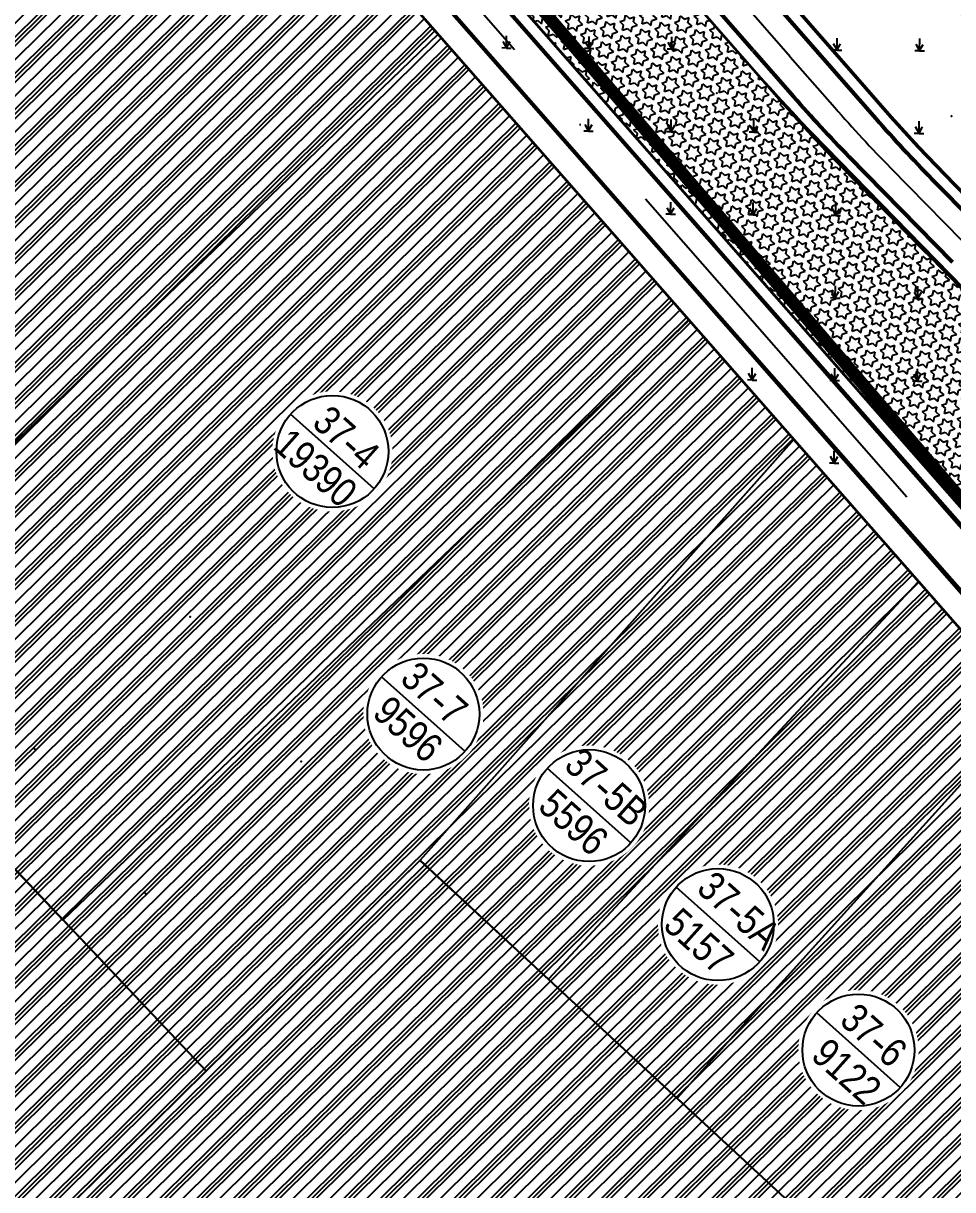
# Model space of a CAD drawing. Extents: x 577299 to 581055, y 2342699 to 2346415.
# Drawn here: x 579343.7 to 579568.7, y 2344541 to 2344823.5 of the extents above; entities that cross this region are included whole.
import ezdxf

# ---------------------------------------------------------------- set-up
doc = ezdxf.new("R2010")
doc.units = 0
doc.header["$LTSCALE"] = 10
doc.header["$MEASUREMENT"] = 0
doc.set_wipeout_variables(frame=1)
for name, pattern in [('ACAD_ISO10W100', [18, 12, -3, 0, -3]), ('CENTER', [2, 1.25, -0.25, 0.25, -0.25]), ('DASHDOT', [1, 0.5, -0.25, 0, -0.25]), ('DUONGDUT', [0.1875, 0.125, -0.0625])]:
    doc.linetypes.add(name, pattern=pattern)
for name, color, linetype, lineweight in [('bo-tdc', 32, 'Continuous', 50), ('dqh', 7, 'Continuous', 60), ('HTTim-duong', 190, 'DASHDOT', 9), ('r-g-t-ke', 7, 'Continuous', 20), ('whe', 142, 'Continuous', 35), ('wlong-duong', 40, 'Continuous', 53)]:
    doc.layers.add(name, color=color, linetype=linetype, lineweight=lineweight)
for name, color, linetype in [('BoCo', 103, 'Continuous'), ('CAY', 8, 'Continuous'), ('CAY-NN', 3, 'Continuous'), ('cayxanh', 74, 'Continuous'), ('dientich', 11, 'Continuous'), ('HTCN', 192, 'Continuous'), ('KYHIEU', 2, 'Continuous'), ('Lopduong', 7, 'Continuous'), ('POINT', 8, 'Continuous'), ('Tim dg', 6, 'CENTER')]:
    doc.layers.add(name, color=color, linetype=linetype)
doc.styles.add('CHUHOA', font='VHARIALN.TTF')
pattern_1 = [(44.58224145, (-17089.494, 4285.579), (-4.387077064, 4.451522755), []), (44.58224145, (-17090.042, 4286.1354), (-4.387077064, 4.451522755), []), (44.58224145, (-17090.5906, 4286.692), (-4.387077064, 4.451522755), []), (44.58224145, (-17092.236, 4288.361), (-4.387077064, 4.451522755), [])]
pattern_2 = [(318.21467, (579255.8356, 2345385.644), (1.442672, 1.6143723), [1.25, -1.25]), (18.21467, (579255.8356, 2345385.644), (-0.6767515, 2.0565766), [1.25, -1.25]), (78.21467, (579257.023, 2345386.0348), (-2.1194234, 0.442204), [1.25, -1.25])]

# ---------------------------------------------------------------- blocks, each defined once
blk = doc.blocks.new('KH1')
blk.add_wipeout([(-9.82, 12.4), (-7.93, 13.63), (-6.29, 14.44), (-4.99, 14.94), (-3.04, 15.48), (-1.68, 15.72), (0.63, 15.87), (0.63, 15.87), (2.71, 15.75), (4.26, 15.49), (5.93, 15.05), (8.15, 14.17), (9.75, 13.31), (11.43, 12.14), (13.03, 10.71), (14.25, 9.35), (15.37, 7.79), (16.16, 6.43), (17.22, 3.92), (17.76, 1.91), (18.06, -0.17), (18.11, -1.61), (17.9, -4.33), (17.43, -6.45), (16.65, -8.61), (15.72, -10.44), (13.85, -13.06), (12.15, -14.77), (10.19, -16.25), (7.41, -17.72), (5.48, -18.4), (3.56, -18.84), (0.63, -19.09), (-2.13, -18.87), (-3.95, -18.48), (-5.71, -17.9), (-7.11, -17.28), (-8.47, -16.54), (-10.17, -15.36), (-10.17, -15.36), (-12.95, -12.62), (-14.19, -10.88), (-15.36, -8.66), (-16.14, -6.54), (-16.76, -3.35), (-16.76, -1.61), (-16.64, 1.08), (-16.23, 3), (-15.03, 6.15), (-13.34, 8.89), (-12.06, 10.41)])
blk.add_line((16.91, -1.61), (-15.64, -1.61))
blk.add_circle((0.63, -1.61), 16.27)

msp = doc.modelspace()

# ---------------------------------------------------------------- hatches: boundary and pattern name
at = {"layer": 'cayxanh'}
h = msp.add_hatch(dxfattribs=at)
h.set_pattern_fill('STARS', color=256, scale=10, angle=-0.4178, style=0)
h.set_pattern_definition(pattern_2)
h.paths.add_polyline_path([(579536.14, 2344795.23, -0.004849), (579517.67, 2344815.49), (579494.34, 2344842.14), (579456.82, 2344835.92), (579488.56, 2344799.73), (579532.65, 2344749.47)])
h = msp.add_hatch(dxfattribs=at)
h.set_pattern_fill('STARS', color=256, scale=10, angle=-0.4178, style=0)
h.set_pattern_definition(pattern_2)
h.paths.add_polyline_path([(579578.92, 2344750.89), (579562.43, 2344767.7, -0.006733), (579536.14, 2344795.23), (579532.65, 2344749.47), (579570.28, 2344706.57)])
at = {"layer": 'HTCN'}
h = msp.add_hatch(dxfattribs=at)
h.set_pattern_fill('PLASTI', color=256, scale=25, angle=44.5822, style=0)
h.set_pattern_definition(pattern_1)
h.paths.add_polyline_path([(579444.14, 2344820.81), (579290.49, 2344672.71), (579163.43, 2344808.09), (579313.51, 2344951.55), (579330.1, 2344950.82)])
h = msp.add_hatch(dxfattribs=at)
h.set_pattern_fill('PLASTI', color=256, scale=25, angle=44.5822, style=0)
h.set_pattern_definition(pattern_1)
h.paths.add_polyline_path([(579290.49, 2344672.71), (579387.99, 2344569.72), (579439.76, 2344620.74), (579530.32, 2344722.82), (579443.9, 2344820.6)])
h = msp.add_hatch(dxfattribs=at)
h.set_pattern_fill('PLASTI', color=256, scale=25, angle=44.5822, style=0)
h.set_pattern_definition(pattern_1)
h.paths.add_polyline_path([(579163.43, 2344808.1), (579290.49, 2344672.71), (579388, 2344569.72), (579260.87, 2344444.17), (579022.6, 2344656.94), (579022.32, 2344673.22)])
h = msp.add_hatch(dxfattribs=at)
h.set_pattern_fill('PLASTI', color=256, scale=25, angle=44.5822, style=0)
h.set_pattern_definition(pattern_1)
h.paths.add_polyline_path([(579629.1, 2344609.94), (579587.33, 2344657.56), (579502, 2344563.1), (579557.34, 2344511.85), (579629.01, 2344591.97)])
h.paths.add_polyline_path([(579470.86, 2344591.94), (579502, 2344563.1), (579587.33, 2344657.56), (579560.37, 2344688.3)])
h.paths.add_polyline_path([(579439.76, 2344620.74), (579470.86, 2344591.94), (579560.37, 2344688.3), (579530.2, 2344722.69)])
h = msp.add_hatch(dxfattribs=at)
h.set_pattern_fill('PLASTI', color=256, scale=25, angle=44.5822, style=0)
h.set_pattern_definition(pattern_1)
edge = h.paths.add_edge_path()
edge.add_line((579260.87, 2344444.17), (579380.75, 2344337.1))
edge.add_ellipse((579391.08, 2344348.66), major_axis=(13.92, 6.84), ratio=1, start_angle=202.0699, end_angle=279.3729)
edge.add_line((579400.09, 2344336.04), (579557.63, 2344511.59))
edge.add_line((579557.63, 2344511.59), (579439.76, 2344620.74))
edge.add_line((579439.76, 2344620.74), (579387.99, 2344569.72))
edge.add_line((579387.99, 2344569.72), (579260.87, 2344444.17))

# ---------------------------------------------------------------- linework, layer by layer
at = {"layer": 'bo-tdc', "extrusion": (-8.80861e-05, -0.0001149, 1), "elevation": 1.01}
msp.add_lwpolyline([(579416.83, 2345056.75), (579423.88, 2345056.28), (579598.69, 2344856.45), (579631.04, 2344823.46), (579631, 2344819.22), (579613.87, 2344802.41), (579609.62, 2344802.46), (579583.02, 2344829.59), (579558.67, 2344857.26), (579401.61, 2345036.8), (579402.09, 2345043.86)], close=True, dxfattribs=at)
msp.add_lwpolyline([(579392.97, 2345029.24), (579385.92, 2345029.71), (579371.32, 2345016.94), (579370.84, 2345009.88), (579544.36, 2344811.53), (579553.71, 2344800.84), (579560.45, 2344793.45), (579569.09, 2344784.52), (579579.99, 2344773.4), (579584.23, 2344773.36), (579601.34, 2344790.2), (579601.37, 2344794.44), (579592.31, 2344803.68), (579581.81, 2344814.39), (579573.33, 2344823.07), (579500.38, 2344906.46), (579392.97, 2345029.24)], dxfattribs=at)
at = {"layer": 'CAY', "extrusion": (0.002986, 0.010064, 0.999945)}
for p, q in [((579540.68, 2344817.01), (579540.7, 2344819.89)), ((579560.68, 2344816.87), (579560.7, 2344819.75)), ((579540.68, 2344816.93), (579539.53, 2344816.93)), ((579540.68, 2344817.01), (579539.82, 2344818.52)), ((579540.68, 2344817.01), (579541.55, 2344818.5)), ((579540.68, 2344816.93), (579541.83, 2344816.92)), ((579560.68, 2344816.79), (579559.52, 2344816.79)), ((579560.68, 2344816.87), (579559.82, 2344818.38)), ((579560.68, 2344816.87), (579561.55, 2344818.36)), ((579560.68, 2344816.79), (579561.83, 2344816.78)), ((579560.54, 2344796.88), (579560.56, 2344799.76)), ((579560.54, 2344796.79), (579559.39, 2344796.8)), ((579560.54, 2344796.88), (579559.69, 2344798.38)), ((579560.54, 2344796.88), (579561.41, 2344798.37)), ((579560.54, 2344796.79), (579561.69, 2344796.78))]:
    msp.add_line(p, q, dxfattribs=at)
at = {"layer": 'CAY-NN', "ltscale": 0.5, "extrusion": (0.002986, 0.010064, 0.999945)}
for p, q in [((579460.68, 2344817.57), (579459.83, 2344819.07)), ((579460.68, 2344817.57), (579460.7, 2344820.45)), ((579460.68, 2344817.57), (579461.55, 2344819.06)), ((579480.68, 2344817.43), (579479.83, 2344818.93)), ((579480.68, 2344817.43), (579480.7, 2344820.31)), ((579480.68, 2344817.43), (579481.55, 2344818.92)), ((579500.68, 2344817.29), (579499.83, 2344818.79)), ((579500.68, 2344817.29), (579500.7, 2344820.17)), ((579500.68, 2344817.29), (579501.55, 2344818.78)), ((579460.68, 2344817.48), (579459.53, 2344817.49)), ((579460.68, 2344817.48), (579461.83, 2344817.47)), ((579480.68, 2344817.34), (579479.53, 2344817.35)), ((579480.68, 2344817.34), (579481.83, 2344817.33)), ((579500.68, 2344817.2), (579499.53, 2344817.21)), ((579500.68, 2344817.2), (579501.83, 2344817.2)), ((579480.54, 2344797.43), (579480.56, 2344800.31)), ((579500.54, 2344797.29), (579500.56, 2344800.17)), ((579520.54, 2344797.15), (579520.56, 2344800.03)), ((579480.54, 2344797.34), (579479.39, 2344797.35)), ((579480.54, 2344797.43), (579479.69, 2344798.93)), ((579480.54, 2344797.43), (579481.42, 2344798.92)), ((579480.54, 2344797.34), (579481.69, 2344797.34)), ((579500.54, 2344797.2), (579499.39, 2344797.21)), ((579500.54, 2344797.29), (579499.69, 2344798.79)), ((579500.54, 2344797.29), (579501.42, 2344798.78)), ((579500.54, 2344797.2), (579501.69, 2344797.2)), ((579520.54, 2344797.07), (579519.39, 2344797.07)), ((579520.54, 2344797.15), (579519.69, 2344798.66)), ((579520.54, 2344797.15), (579521.41, 2344798.64)), ((579520.54, 2344797.07), (579521.69, 2344797.06)), ((579500.4, 2344777.29), (579500.42, 2344780.17)), ((579520.4, 2344777.16), (579520.42, 2344780.03)), ((579540.4, 2344777.02), (579540.42, 2344779.9)), ((579500.4, 2344777.21), (579499.25, 2344777.21)), ((579500.4, 2344777.29), (579499.55, 2344778.8)), ((579500.4, 2344777.29), (579501.28, 2344778.78)), ((579500.4, 2344777.21), (579501.55, 2344777.2)), ((579520.4, 2344777.07), (579519.25, 2344777.08)), ((579520.4, 2344777.16), (579519.55, 2344778.66)), ((579520.4, 2344777.16), (579521.28, 2344778.65)), ((579520.4, 2344777.07), (579521.55, 2344777.06)), ((579540.4, 2344776.93), (579539.25, 2344776.94)), ((579540.4, 2344777.02), (579539.55, 2344778.52)), ((579540.4, 2344777.02), (579541.28, 2344778.51)), ((579540.4, 2344776.93), (579541.55, 2344776.92)), ((579540.26, 2344757.02), (579540.28, 2344759.9)), ((579560.26, 2344756.88), (579560.28, 2344759.76)), ((579540.26, 2344756.93), (579539.11, 2344756.94)), ((579540.26, 2344757.02), (579539.41, 2344758.52)), ((579540.26, 2344757.02), (579541.14, 2344758.51)), ((579540.26, 2344756.93), (579541.41, 2344756.92)), ((579560.26, 2344756.79), (579559.11, 2344756.8)), ((579560.26, 2344756.88), (579559.41, 2344758.38)), ((579560.26, 2344756.88), (579561.14, 2344758.37)), ((579560.26, 2344756.79), (579561.41, 2344756.78)), ((579520.13, 2344737.16), (579520.15, 2344740.04)), ((579520.13, 2344737.16), (579520.15, 2344740.04)), ((579540.13, 2344737.02), (579540.15, 2344739.9)), ((579540.13, 2344737.02), (579540.15, 2344739.9)), ((579560.12, 2344736.88), (579560.14, 2344739.76)), ((579560.13, 2344736.88), (579560.15, 2344739.76)), ((579520.13, 2344737.07), (579518.97, 2344737.08)), ((579520.13, 2344737.07), (579518.98, 2344737.08)), ((579520.13, 2344737.16), (579519.27, 2344738.66)), ((579520.13, 2344737.16), (579519.27, 2344738.66)), ((579520.13, 2344737.16), (579521, 2344738.65)), ((579520.13, 2344737.16), (579521, 2344738.65)), ((579520.13, 2344737.07), (579521.28, 2344737.06)), ((579520.13, 2344737.07), (579521.28, 2344737.06)), ((579540.12, 2344736.93), (579538.97, 2344736.94)), ((579540.13, 2344736.93), (579538.98, 2344736.94)), ((579540.13, 2344737.02), (579539.27, 2344738.52)), ((579540.13, 2344737.02), (579539.27, 2344738.52)), ((579540.12, 2344736.93), (579541.28, 2344736.92)), ((579540.13, 2344737.02), (579541, 2344738.51)), ((579540.13, 2344737.02), (579541, 2344738.51)), ((579540.13, 2344736.93), (579541.28, 2344736.92)), ((579560.13, 2344736.88), (579559.27, 2344738.38)), ((579560.12, 2344736.88), (579559.27, 2344738.38)), ((579560.12, 2344736.88), (579561, 2344738.37)), ((579560.13, 2344736.88), (579561, 2344738.37)), ((579560.13, 2344736.79), (579558.97, 2344736.8)), ((579560.12, 2344736.79), (579558.97, 2344736.8)), ((579560.12, 2344736.79), (579561.28, 2344736.78)), ((579560.13, 2344736.79), (579561.28, 2344736.78)), ((579539.99, 2344717.02), (579539.13, 2344718.52)), ((579539.99, 2344717.02), (579539.14, 2344718.52)), ((579539.99, 2344717.02), (579540.01, 2344719.9)), ((579539.99, 2344717.02), (579540.01, 2344719.9)), ((579539.99, 2344717.02), (579540.86, 2344718.51)), ((579539.99, 2344717.02), (579540.86, 2344718.51)), ((579539.99, 2344716.93), (579538.83, 2344716.94)), ((579539.99, 2344716.93), (579538.84, 2344716.94)), ((579539.99, 2344716.93), (579541.14, 2344716.92)), ((579539.99, 2344716.93), (579541.14, 2344716.92))]:
    msp.add_line(p, q, dxfattribs=at)
at = {"layer": 'dientich', "elevation": -57.57}
for points in [[(579162.21, 2344806.94), (579290.49, 2344672.71), (579388, 2344569.72), (579260.87, 2344444.17), (579022.6, 2344656.94), (579022.32, 2344673.22)], [(579269.97, 2344694.18), (579387.95, 2344569.7), (579260.88, 2344444.19), (579141.74, 2344550.56)]]:
    msp.add_lwpolyline(points, close=True, dxfattribs=at)
at = {"layer": 'HTTim-duong', "ltscale": 25, "extrusion": (-8.80861e-05, -0.0001149, 1), "elevation": 1.01}
msp.add_lwpolyline([(579529.36, 2344815.4), (579540.15, 2344803.06, 0.014221), (579553.68, 2344788.45), (579581.85, 2344759.72)], format="xyb", dxfattribs=at)
at = {"layer": 'Lopduong'}
for points in [[(579752.89, 2344016.08), (580002.03, 2344296.03), (579979.88, 2344315.94), (579655.68, 2344605.88), (579511.27, 2344769.74), (579330.48, 2344974.91), (579334.37, 2344982.35)], [(579307.08, 2344955.84), (579310.87, 2344959.18), (579316.99, 2344962.43), (579323.79, 2344962.74), (579327.55, 2344961.21), (579331.29, 2344958), (579503.27, 2344762.96), (579640.82, 2344606.75), (579642.22, 2344603.41), (579642.55, 2344600.31), (579641.68, 2344596.56), (579400.56, 2344324.81), (579398.1, 2344323.01), (579395.58, 2344322.04), (579392.28, 2344321.69), (579389.78, 2344322.15), (579387.79, 2344322.95), (579010.64, 2344659.83)]]:
    msp.add_lwpolyline(points, dxfattribs=at)
at = {"layer": 'POINT', "extrusion": (0.002986, 0.010064, 0.999945)}
for p in [(579511.57, 2344806.53, 5.82), (579568.38, 2344800.98, 5.7), (579538.46, 2344771.52, 6.09), (579566.57, 2344714.21, 6.58), (579384.08, 2344679.72, 7.47), (579346.39, 2344647.73, 7.91), (579410.97, 2344644.7, 7.75), (579373.28, 2344612.71, 8.18)]:
    msp.add_point(p, dxfattribs=at)
at = {"layer": 'Tim dg', "linetype": 'ACAD_ISO10W100', "ltscale": 0.8, "extrusion": (-8.80861e-05, -0.0001149, 1)}
msp.add_line((579529.33, 2344815.38), (578908.9, 2345524.61), dxfattribs=at)
at = {"layer": 'Tim dg', "linetype": 'ACAD_ISO10W100', "ltscale": 0.8, "extrusion": (-8.80861e-05, -0.0001149, 1), "elevation": 1.01}
msp.add_lwpolyline([(579529.36, 2344815.4), (579540.15, 2344803.06, 0.014221), (579553.68, 2344788.45), (579581.85, 2344759.72)], format="xyb", dxfattribs=at)
at = {"layer": 'whe', "extrusion": (-0.00335, 0.003246, 0.999989)}
msp.add_line((579562.46, 2344767.73), (579674.8, 2344653.17), dxfattribs=at)
at = {"layer": 'whe', "extrusion": (-8.80861e-05, -0.0001149, 1), "elevation": 1.01}
for points in [[(579517.67, 2344815.47), (579160.52, 2345223.73)], [(579573.33, 2344823.07), (579392.97, 2345029.24), (579385.92, 2345029.71), (579371.32, 2345016.94), (579370.84, 2345009.88), (579535.31, 2344821.88)], [(579573.33, 2344823.07), (579392.97, 2345029.24), (579385.92, 2345029.71), (579371.32, 2345016.94), (579370.84, 2345009.88), (579535.31, 2344821.88)]]:
    msp.add_lwpolyline(points, dxfattribs=at)
for points in [[(579535.31, 2344821.88), (579552.36, 2344802.39, 0.014221), (579565.89, 2344787.78), (579575.89, 2344777.58)], [(579535.31, 2344821.88), (579552.36, 2344802.39, 0.014221), (579565.89, 2344787.78), (579575.89, 2344777.58)], [(579562.46, 2344767.71), (579541.46, 2344789.12, -0.014221), (579527.94, 2344803.73), (579517.67, 2344815.47)], [(579562.46, 2344767.71), (579541.46, 2344789.12, -0.014221), (579527.94, 2344803.73), (579517.67, 2344815.47)]]:
    msp.add_lwpolyline(points, format="xyb", dxfattribs=at)
at = {"layer": 'wlong-duong', "extrusion": (-8.80861e-05, -0.0001149, 1), "elevation": 1.01}
msp.add_lwpolyline([(579520.39, 2344816.91), (579135.62, 2345256.76)], dxfattribs=at)
for points in [[(579575.59, 2344825.04), (579393.91, 2345032.72, 0.414214), (579385.44, 2345033.28), (579367.84, 2345017.88, 0.414214), (579367.27, 2345009.41), (579533.51, 2344819.39)], [(579575.59, 2344825.04), (579393.91, 2345032.72, 0.414214), (579385.44, 2345033.28), (579367.84, 2345017.88, 0.414214), (579367.27, 2345009.41), (579533.51, 2344819.39)], [(579573.71, 2344775.52), (579563.69, 2344785.74, -0.014221), (579550.16, 2344800.35), (579533.51, 2344819.39)], [(579573.71, 2344775.52), (579563.69, 2344785.74, -0.014221), (579550.16, 2344800.35), (579533.51, 2344819.39)], [(579520.39, 2344816.91), (579530.14, 2344805.77, 0.014221), (579543.67, 2344791.16), (579568.69, 2344765.64)], [(579520.39, 2344816.91), (579530.14, 2344805.77, 0.014221), (579543.67, 2344791.16), (579568.69, 2344765.64)]]:
    msp.add_lwpolyline(points, format="xyb", dxfattribs=at)

# ---------------------------------------------------------------- next in the draw order: block references
at = {"layer": 'KYHIEU', "xscale": 0.833333333333181, "yscale": 0.833333333333181, "zscale": 0.833333333333181, "rotation": 318.2146987994943}
for p in [(579419.03, 2344721.11), (579481.16, 2344635.33)]:
    msp.add_blockref('KH1', p, dxfattribs=at)

# ---------------------------------------------------------------- next in the draw order: block references
msp.add_blockref('KH1', (579512.35, 2344606.52), dxfattribs=at)

# ---------------------------------------------------------------- next in the draw order: texts
at = {"layer": 'dientich', "extrusion": (-1.38117e-05, 2.8119e-05, 1), "style": 'CHUHOA'}
for s, p in [('19390', (579403.87, 2344720.64, 63.92)), ('5596', (579467.98, 2344633.32, 69.91))]:
    msp.add_text(s, height=7, rotation=318.2146, dxfattribs=at).set_placement(p)
at = {"layer": 'dqh', "color": 7, "lineweight": 25, "extrusion": (-8.81556e-05, -0.000114846, 1), "char_height": 7, "width": 1263.0543, "attachment_point": 5, "text_direction": (0.745647, -0.666341, -1.1e-05), "style": 'CHUHOA'}
for s, insert in [('37{\\f.VnTimeH|b0|i0|c0|p34;-}4', (579421.92, 2344723.13)), ('37{\\f.VnTimeH|b0|i0|c0|p34;-}5B', (579484.9, 2344638.37, 645.76))]:
    msp.add_mtext(s, dxfattribs=dict(at, insert=insert))

# ---------------------------------------------------------------- next in the draw order: linework, layer by layer
at = {"layer": 'dientich', "extrusion": (-1.38117e-05, 2.8119e-05, 1), "elevation": 0.36}
msp.add_lwpolyline([(579290.49, 2344672.71), (579353.28, 2344606.24), (579353.28, 2344606.24), (579504.88, 2344751.55), (579444.13, 2344820.81)], close=True, dxfattribs=at)

# ---------------------------------------------------------------- next in the draw order: block references
at = {"layer": 'KYHIEU', "xscale": 0.833333333333181, "yscale": 0.833333333333181, "zscale": 0.833333333333181, "rotation": 318.2146987994943}
msp.add_blockref('KH1', (579546.37, 2344576.12), dxfattribs=at)

# ---------------------------------------------------------------- next in the draw order: texts
at = {"layer": 'dientich', "extrusion": (-1.38117e-05, 2.8119e-05, 1), "style": 'CHUHOA'}
msp.add_text('5157', height=7, rotation=318.2146, dxfattribs=at).set_placement((579498.29, 2344604.51, 63.92))
at = {"layer": 'dqh', "color": 7, "lineweight": 25, "extrusion": (-8.81556e-05, -0.000114846, 1), "insert": (579516.97, 2344608.56, 645.76), "char_height": 7, "width": 1263.0543, "attachment_point": 5, "text_direction": (0.745647, -0.666341, -1.1e-05), "style": 'CHUHOA'}
msp.add_mtext('37{\\f.VnTimeH|b0|i0|c0|p34;-}5A', dxfattribs=at)

# ---------------------------------------------------------------- next in the draw order: linework, layer by layer
at = {"layer": 'dientich', "extrusion": (-1.38117e-05, 2.8119e-05, 1), "elevation": 0.36}
for points in [[(579439.76, 2344620.74), (579470.86, 2344591.94), (579560.37, 2344688.3), (579530.2, 2344722.69)], [(579470.86, 2344591.94), (579502, 2344563.1), (579587.32, 2344657.56), (579560.37, 2344688.3)]]:
    msp.add_lwpolyline(points, close=True, dxfattribs=at)
msp.add_lwpolyline([(579629.1, 2344609.94), (579587.32, 2344657.56), (579502, 2344563.1), (579557.34, 2344511.85), (579629.01, 2344591.98), (579629.1, 2344609.94)], dxfattribs=at)
at = {"layer": 'dientich', "extrusion": (-1.38117e-05, 2.8119e-05, 1), "elevation": 57.92}
msp.add_lwpolyline([(579383.06, 2344335.04), (579400.05, 2344336.02, 0.3507), (579400.05, 2344336.02), (579557.29, 2344511.82), (579439.72, 2344620.71), (579387.95, 2344569.7), (579260.82, 2344444.14), (579383.06, 2344335.04)], format="xyb", dxfattribs=at)
at = {"layer": 'r-g-t-ke', "linetype": 'DUONGDUT', "ltscale": 30, "const_width": 3}
msp.add_lwpolyline([(580001.02, 2344300.69), (579669.83, 2344596.09), (579647.11, 2344618.97), (579119.21, 2345236.08), (579042.89, 2345321.47), (578991.47, 2345379.01), (578900.97, 2345480.26), (578900.97, 2345480.26), (578900.97, 2345480.26), (578900.97, 2345480.26), (578900.97, 2345480.26), (578900.97, 2345480.26), (578862.14, 2345517.79), (578441.74, 2345871.97), (578277.5, 2346019.61), (578162.37, 2346114.41), (578072.58, 2346188.33), (578049.93, 2346206.99), (578031, 2346222.58), (578002.73, 2346246.39), (577662.13, 2345497), (577641.86, 2345453.16)], dxfattribs=at)

# ---------------------------------------------------------------- next in the draw order: texts
at = {"layer": 'dientich', "extrusion": (-1.38117e-05, 2.8119e-05, 1), "style": 'CHUHOA'}
msp.add_text('9122', height=7, rotation=318.2146, dxfattribs=at).set_placement((579534.07, 2344572.95, 69.91))
at = {"layer": 'dqh', "color": 7, "lineweight": 25, "extrusion": (-8.81556e-05, -0.000114846, 1), "insert": (579549.6, 2344578.38, 645.76), "char_height": 7, "width": 1263.0543, "attachment_point": 5, "text_direction": (0.745647, -0.666341, -1.1e-05), "style": 'CHUHOA'}
msp.add_mtext('37{\\f.VnTimeH|b0|i0|c0|p34;-}6', dxfattribs=at)

# ---------------------------------------------------------------- next in the draw order: block references
at = {"layer": 'KYHIEU', "xscale": 0.833333333333181, "yscale": 0.833333333333181, "zscale": 0.833333333333181, "rotation": 318.2146987994943}
msp.add_blockref('KH1', (579441.05, 2344657.51), dxfattribs=at)

# ---------------------------------------------------------------- next in the draw order: linework, layer by layer
at = {"layer": 'BoCo', "elevation": 0}
msp.add_lwpolyline([(579652.27, 2344619.07), (579675.08, 2344647.2), (579674.8, 2344653.17), (579562.43, 2344767.7, -0.011582), (579517.67, 2344815.49), (579352.84, 2345003.84), (579280.27, 2345086.8), (578917.04, 2345502.02), (578911.48, 2345502.3), (578901.56, 2345493.09), (578900.97, 2345480.26), (578975.96, 2345396.36), (579070.51, 2345290.57), (579116.61, 2345238.99), (579129.09, 2345224.15), (579235.3, 2345095.92), (579351.68, 2344955.79), (579415.84, 2344882.64), (579488.56, 2344799.73), (579607.78, 2344663.82), (579647.11, 2344618.97)], format="xyb", close=True, dxfattribs=at)
at = {"layer": 'dientich', "elevation": -57.57}
for points in [[(579444.14, 2344820.81), (579290.49, 2344672.71), (579162.21, 2344806.94), (579313.51, 2344951.55), (579330.1, 2344950.82)], [(579504.89, 2344751.55), (579530.2, 2344722.69), (579525.55, 2344717.44), (579439.76, 2344620.74), (579388, 2344569.72), (579353.35, 2344606.31), (579504.89, 2344751.55)]]:
    msp.add_lwpolyline(points, close=True, dxfattribs=at)
at = {"layer": 'Tim dg', "linetype": 'ACAD_ISO10W100', "ltscale": 0.8}
msp.add_line((579652.59, 2344600.32), (579322.62, 2344976.83), dxfattribs=at)
at = {"layer": 'whe'}
for p, q in [((579647.11, 2344618.97), (579346, 2344962.26)), ((579629.1, 2344609.94), (579330.1, 2344950.82))]:
    msp.add_line(p, q, dxfattribs=at)
msp.add_lwpolyline([(578917.04, 2345502.02), (579160.5, 2345223.71), (579517.64, 2344815.45), (579527.91, 2344803.71), (579674.8, 2344653.17), (579675.08, 2344647.2), (579652.27, 2344619.07), (579647.11, 2344618.97), (579346, 2344962.26), (579119.21, 2345236.08), (578900.97, 2345480.26), (578901.56, 2345493.09), (578911.48, 2345502.3)], close=True, dxfattribs=at)
at = {"layer": 'wlong-duong'}
for p, q in [((579644.81, 2344617.05), (579343.72, 2344960.31)), ((579634.51, 2344612.87), (579334.96, 2344954.38))]:
    msp.add_line(p, q, dxfattribs=at)

# ---------------------------------------------------------------- next in the draw order: texts
at = {"layer": 'dientich', "extrusion": (-1.38117e-05, 2.8119e-05, 1), "style": 'CHUHOA'}
msp.add_text('9596', height=7, rotation=318.2146, dxfattribs=at).set_placement((579427.92, 2344655.88, 63.92))
at = {"layer": 'dqh', "color": 7, "lineweight": 25, "extrusion": (-8.81556e-05, -0.000114846, 1), "insert": (579443.22, 2344661.14, 645.76), "char_height": 7, "width": 1263.0543, "attachment_point": 5, "text_direction": (0.745647, -0.666341, -1.1e-05), "style": 'CHUHOA'}
msp.add_mtext('37{\\f.VnTimeH|b0|i0|c0|p34;-}7', dxfattribs=at)

doc.saveas('drawing.dxf')
